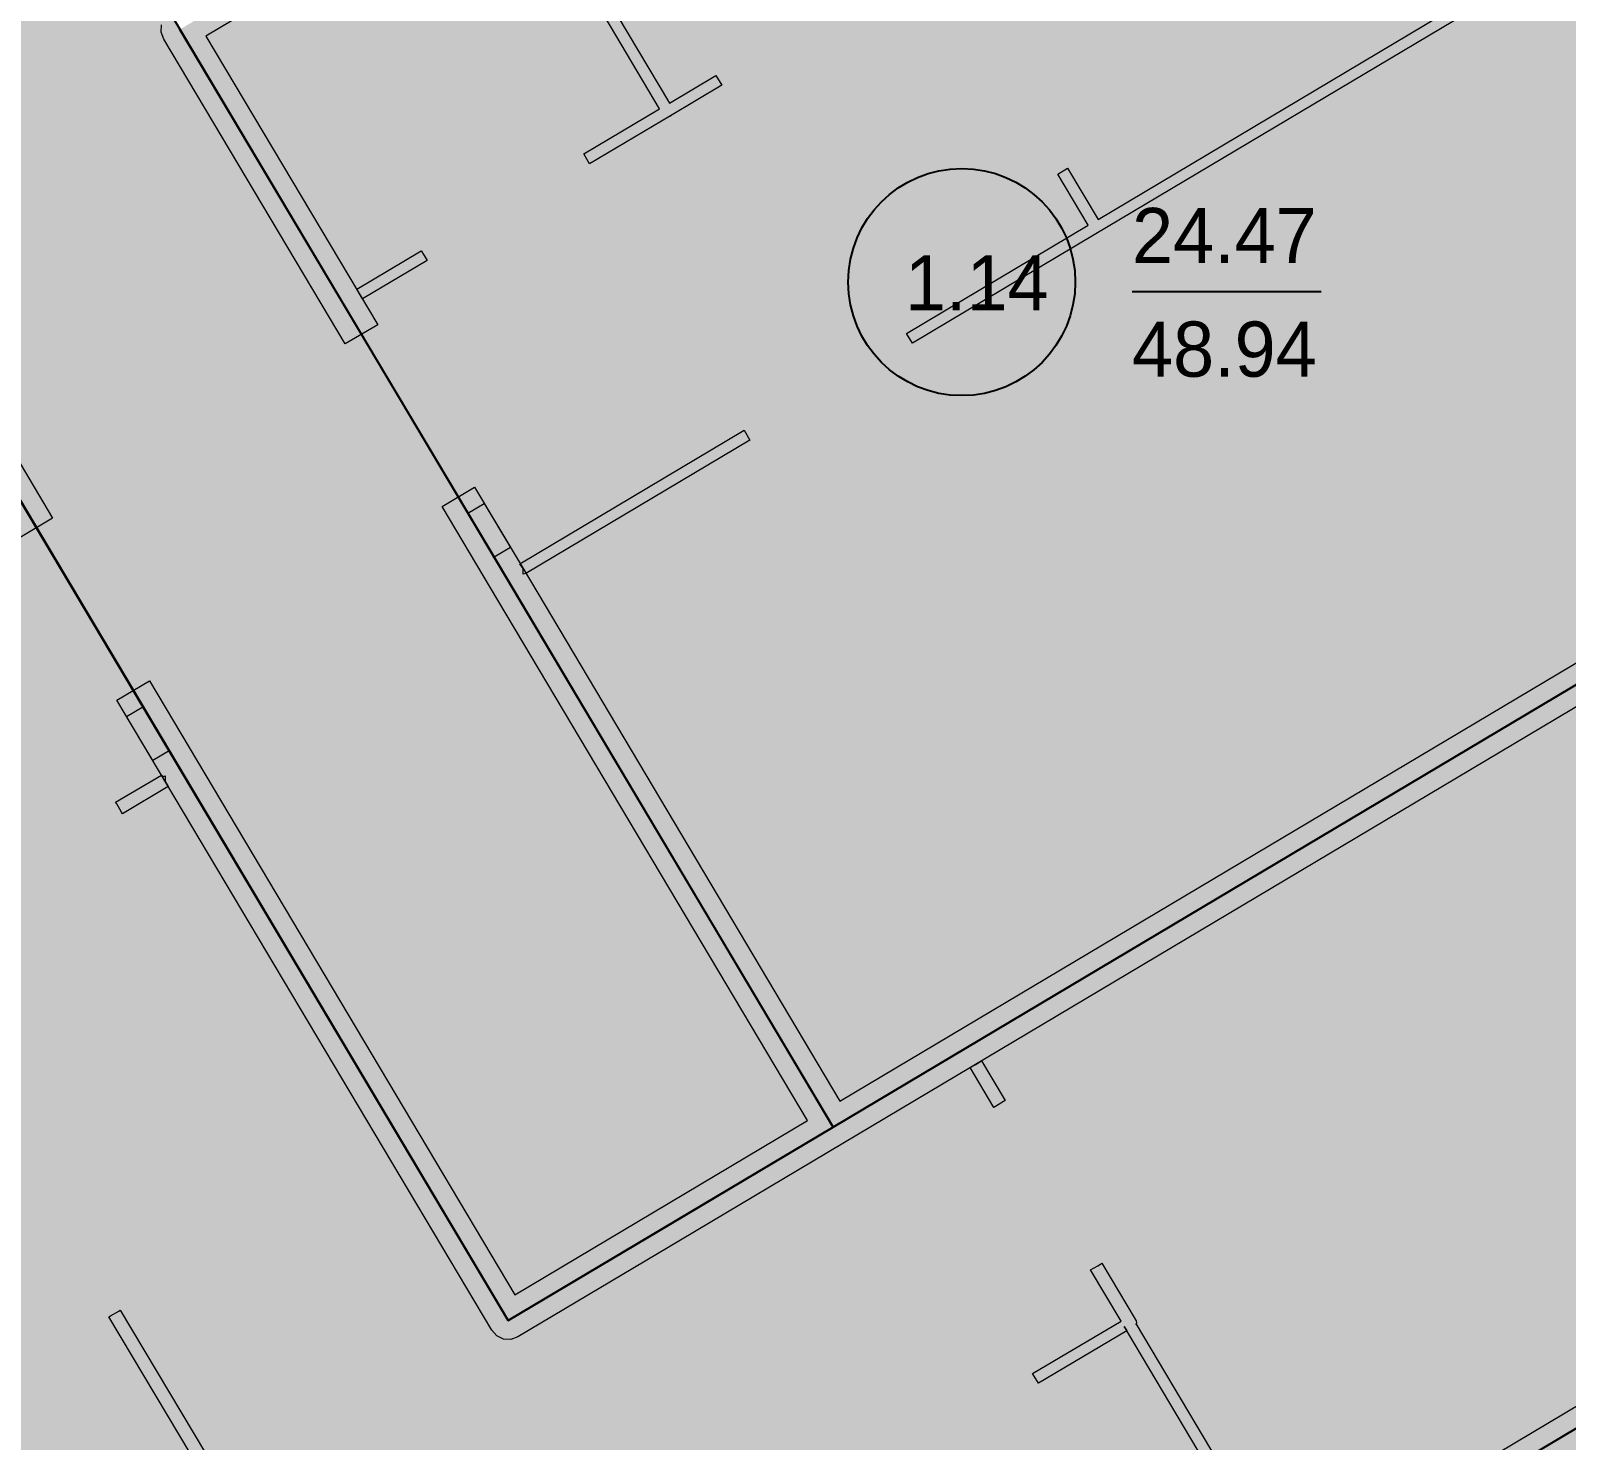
# Model space of a CAD drawing. Header units: millimetres. Extents: x 0 to 312583, y -208103 to 25097.
# Drawn here: x 168879 to 176995, y -104988 to -97541 of the extents above; entities that cross this region are included whole.
import ezdxf

# ---------------------------------------------------------------- set-up
doc = ezdxf.new("R2010")
doc.units = ezdxf.units.MM
doc.linetypes.add('Solid', pattern=[0])
for name, color, linetype, lineweight in [('Inner Walls', 5, 'Solid', 0), ('One-Bedroom Apartment', 1, 'Solid', 35), ('Room Objects', 47, 'Solid', 15), ('Room Walls', 47, 'Solid', 35), ('Service Area', 252, 'Solid', 25), ('Studio Apartment', 250, 'Solid', 25), ('Three-Bedroom Apartment', 151, 'Solid', 25)]:
    doc.layers.add(name, color=color, linetype=linetype, lineweight=lineweight)
doc.styles.add('Dialog.plain', font='Dialog.plain')

msp = doc.modelspace()

# ---------------------------------------------------------------- hatches: boundary and pattern name
at = {"layer": 'One-Bedroom Apartment', "linetype": 'Solid', "lineweight": 25}
msp.add_hatch(color=250, dxfattribs=at).paths.add_polyline_path([(171395, -100434), (169668, -97534), (171373, -96519), (171373, -96519), (171628, -96949), (171630, -96950), (171631, -96951), (171633, -96953), (171635, -96953), (171636, -96953), (171638, -96953), (171640, -96953), (171642, -96952), (173044, -96118), (173045, -96116), (173047, -96115), (173048, -96113), (173048, -96111), (173049, -96109), (173049, -96108), (173048, -96106), (173047, -96104), (172791, -95674), (175898, -93825), (175898, -93825), (177624, -96725), (179351, -99625), (173121, -103334), (173121, -103333)], flags=0)
at = {"layer": 'Room Objects', "linetype": 'Solid', "lineweight": 0}
for points in [[(171414, -100271), (171328, -100322), (171190, -100090), (171190, -100090), (171276, -100039)], [(169610, -101345), (169524, -101396), (169386, -101164), (169386, -101164), (169472, -101113)]]:
    msp.add_hatch(color=5, dxfattribs=at).paths.add_polyline_path(points, flags=0)
at = {"layer": 'Service Area', "linetype": 'Solid', "lineweight": 25}
msp.add_hatch(color=254, dxfattribs=at).paths.add_polyline_path([(161044, -86958), (162762, -85935), (173121, -103333), (171402, -104356)], flags=0)
at = {"layer": 'Studio Apartment', "linetype": 'Solid', "lineweight": 25}
msp.add_hatch(color=252, dxfattribs=at).paths.add_polyline_path([(182017, -106155), (175830, -109838), (175830, -109838), (175830, -109838), (174250, -107183), (174250, -107183), (175796, -106263), (175798, -106261), (175799, -106260), (175800, -106258), (175801, -106256), (175801, -106254), (175801, -106253), (175800, -106251), (175800, -106249), (175544, -105819), (180175, -103062), (180175, -103062)], flags=0)
at = {"layer": 'Three-Bedroom Apartment', "linetype": 'Solid', "lineweight": 25}
msp.add_hatch(color=150, dxfattribs=at).paths.add_polyline_path([(163447, -105166), (161720, -102266), (164826, -100417), (164826, -100417), (165133, -100932), (165134, -100934), (165136, -100935), (165138, -100936), (165139, -100937), (165141, -100937), (165143, -100937), (165145, -100936), (165147, -100936), (168262, -99081), (168262, -99081), (171402, -104356), (172262, -103845), (179351, -99625), (179351, -99625), (181077, -102525), (175555, -105813), (175555, -105813), (175350, -105469), (175349, -105468), (175347, -105466), (175346, -105465), (175344, -105465), (175342, -105464), (175340, -105464), (175338, -105465), (175336, -105466), (173779, -106393), (173777, -106394), (173776, -106395), (173775, -106397), (173774, -106399), (173774, -106401), (173774, -106403), (173775, -106405), (173775, -106407), (173929, -106664), (173929, -106665), (173941, -106681), (173942, -106682), (173957, -106696), (173958, -106697), (173975, -106707), (173977, -106708), (173995, -106714), (173997, -106715), (174017, -106718), (174019, -106718), (174036, -106717), (173989, -106745), (166900, -110966), (166900, -110966), (165173, -108066)], flags=0)

# ---------------------------------------------------------------- linework, layer by layer
at = {"layer": 'Inner Walls', "color": 47, "linetype": 'Solid', "lineweight": 15}
for p, q in [((171338, -96656), (169805, -97569)), ((169569, -97548), (169571, -97509)), ((169582, -97585), (169569, -97548)), ((170541, -99196), (169582, -97585)), ((169805, -97569), (170713, -99094)), ((168348, -99030), (168995, -100117)), ((170713, -99094), (170541, -99196)), ((173156, -103196), (179085, -99667)), ((179187, -99839), (173172, -103420)), ((171053, -100055), (171225, -99953)), ((171225, -99953), (171481, -100383)), ((171309, -100485), (171053, -100055)), ((168995, -100117), (168823, -100219)), ((171481, -100383), (173156, -103196)), ((172984, -103298), (171309, -100485)), ((169335, -101078), (169506, -100976)), ((169506, -100976), (171437, -104219)), ((171316, -104407), (169335, -101078)), ((175589, -105676), (179927, -103093)), ((171437, -104219), (172984, -103298)), ((173172, -103420), (172313, -103931)), ((172313, -103931), (171453, -104442)), ((171342, -104436), (171316, -104407)), ((171378, -104453), (171342, -104436)), ((171453, -104442), (171417, -104455)), ((171417, -104455), (171378, -104453))]:
    msp.add_line(p, q, dxfattribs=at)
at = {"layer": 'One-Bedroom Apartment', "color": 250, "linetype": 'Solid', "lineweight": 25}
for p, q in [((171395, -100434), (169668, -97534)), ((179351, -99625), (173121, -103334)), ((173121, -103333), (171395, -100434)), ((173121, -103334), (173121, -103333))]:
    msp.add_line(p, q, dxfattribs=at)
at = {"layer": 'Room Objects', "color": 0, "linetype": 'Solid', "lineweight": 0}
for p, q in [((171190, -100090), (171276, -100039)), ((171276, -100039), (171414, -100271)), ((171328, -100322), (171190, -100090)), ((171414, -100271), (171328, -100322)), ((169386, -101164), (169472, -101113)), ((169472, -101113), (169610, -101345)), ((169524, -101396), (169386, -101164)), ((169610, -101345), (169524, -101396))]:
    msp.add_line(p, q, dxfattribs=at)
for p in [(171190, -100090), (169386, -101164)]:
    msp.add_point(p, dxfattribs=at)
at = {"layer": 'Room Walls', "color": 47, "linetype": 'Solid', "lineweight": 9}
for p, q in [((177425, -96878), (174499, -98620)), ((174520, -98538), (177394, -96827)), ((172203, -97953), (171668, -97053)), ((171719, -97023), (172255, -97923)), ((172255, -97923), (172500, -97777)), ((172500, -97777), (172531, -97828)), ((172531, -97828), (172260, -97990)), ((171802, -98192), (172203, -97953)), ((172260, -97990), (171833, -98244)), ((171833, -98244), (171802, -98192)), ((174308, -98299), (174359, -98268)), ((174359, -98268), (174520, -98538)), ((174468, -98569), (174308, -98299)), ((173508, -99140), (174468, -98569)), ((174499, -98620), (173539, -99192)), ((170602, -98907), (170943, -98704)), ((170974, -98755), (170633, -98958)), ((170943, -98704), (170959, -98729)), ((170959, -98729), (170974, -98755)), ((170633, -98958), (170602, -98907)), ((173539, -99192), (173508, -99140)), ((171465, -100357), (172649, -99652)), ((172649, -99652), (172680, -99704)), ((172680, -99704), (171496, -100408)), ((171473, -100370), (171465, -100357)), ((171481, -100383), (171473, -100370)), ((171481, -100413), (171481, -100383)), ((171496, -100408), (171481, -100413)), ((169328, -101617), (169570, -101474)), ((169570, -101474), (169575, -101482)), ((169575, -101482), (169590, -101478)), ((169590, -101478), (169590, -101508)), ((169590, -101508), (169598, -101521)), ((169598, -101521), (169601, -101525)), ((169601, -101525), (169606, -101534)), ((169606, -101534), (169364, -101678)), ((169334, -101626), (169328, -101617)), ((169359, -101669), (169334, -101626)), ((169364, -101678), (169359, -101669)), ((173874, -103002), (173896, -102989)), ((173896, -102989), (173905, -102983)), ((173905, -102983), (174030, -103193)), ((173845, -103019), (173853, -103014)), ((173970, -103229), (173845, -103019)), ((173853, -103014), (173874, -103002)), ((173978, -103224), (173970, -103229)), ((174021, -103198), (173978, -103224)), ((174030, -103193), (174021, -103198)), ((174481, -104088), (174519, -104066)), ((174642, -104358), (174481, -104088)), ((174519, -104066), (174533, -104058)), ((174533, -104058), (174541, -104053)), ((174541, -104053), (174717, -104348)), ((169292, -104335), (169301, -104330)), ((169839, -105253), (169292, -104335)), ((169301, -104330), (169344, -104305)), ((169344, -104305), (169352, -104300)), ((169352, -104300), (169899, -105217)), ((174174, -104636), (174642, -104358)), ((174717, -104348), (174718, -104350)), ((174718, -104350), (174719, -104352)), ((174719, -104352), (174721, -104357)), ((174721, -104357), (174722, -104359)), ((174722, -104359), (174723, -104365)), ((174723, -104367), (174722, -104373)), ((174723, -104365), (174723, -104367)), ((174672, -104409), (174205, -104687)), ((174669, -104403), (174659, -104387)), ((174659, -104387), (174672, -104409)), ((174672, -104409), (174669, -104403)), ((174677, -104418), (174672, -104409)), ((175259, -105395), (174677, -104418)), ((174722, -104373), (174722, -104375)), ((174722, -104375), (175311, -105364)), ((174205, -104687), (174174, -104636))]:
    msp.add_line(p, q, dxfattribs=at)
for p in [(172260, -97990), (174722, -104375)]:
    msp.add_point(p, dxfattribs=at)
at = {"layer": 'Service Area', "color": 254, "linetype": 'Solid', "lineweight": 25}
for p, q in [((162762, -85935), (173121, -103333)), ((171402, -104356), (161044, -86958)), ((173121, -103333), (171402, -104356))]:
    msp.add_line(p, q, dxfattribs=at)
at = {"layer": 'Studio Apartment', "color": 252, "linetype": 'Solid', "lineweight": 25}
msp.add_line((175544, -105819), (180175, -103062), dxfattribs=at)
at = {"layer": 'Three-Bedroom Apartment', "color": 7, "linetype": 'Solid', "lineweight": 25}
msp.add_line((174700, -98919), (175700, -98919), dxfattribs=at)
at = {"layer": 'Three-Bedroom Apartment', "color": 150, "linetype": 'Solid', "lineweight": 25}
for p, q in [((168262, -99081), (171402, -104356)), ((172262, -103845), (179351, -99625)), ((181077, -102525), (175555, -105813)), ((171402, -104356), (172262, -103845))]:
    msp.add_line(p, q, dxfattribs=at)
at = {"layer": 'Three-Bedroom Apartment', "color": 7, "linetype": 'Solid', "lineweight": 25}
msp.add_circle((173800, -98869), 600, dxfattribs=at)

# ---------------------------------------------------------------- texts
at = {"layer": 'Three-Bedroom Apartment', "color": 7, "linetype": 'Solid', "lineweight": 25, "style": 'Dialog.plain'}
for s, p in [('24.47', (174700, -98769)), ('1.14', (173500, -99019)), ('48.94', (174700, -99369))]:
    msp.add_text(s, height=291.61, dxfattribs=at).set_placement(p)

doc.saveas('drawing.dxf')
